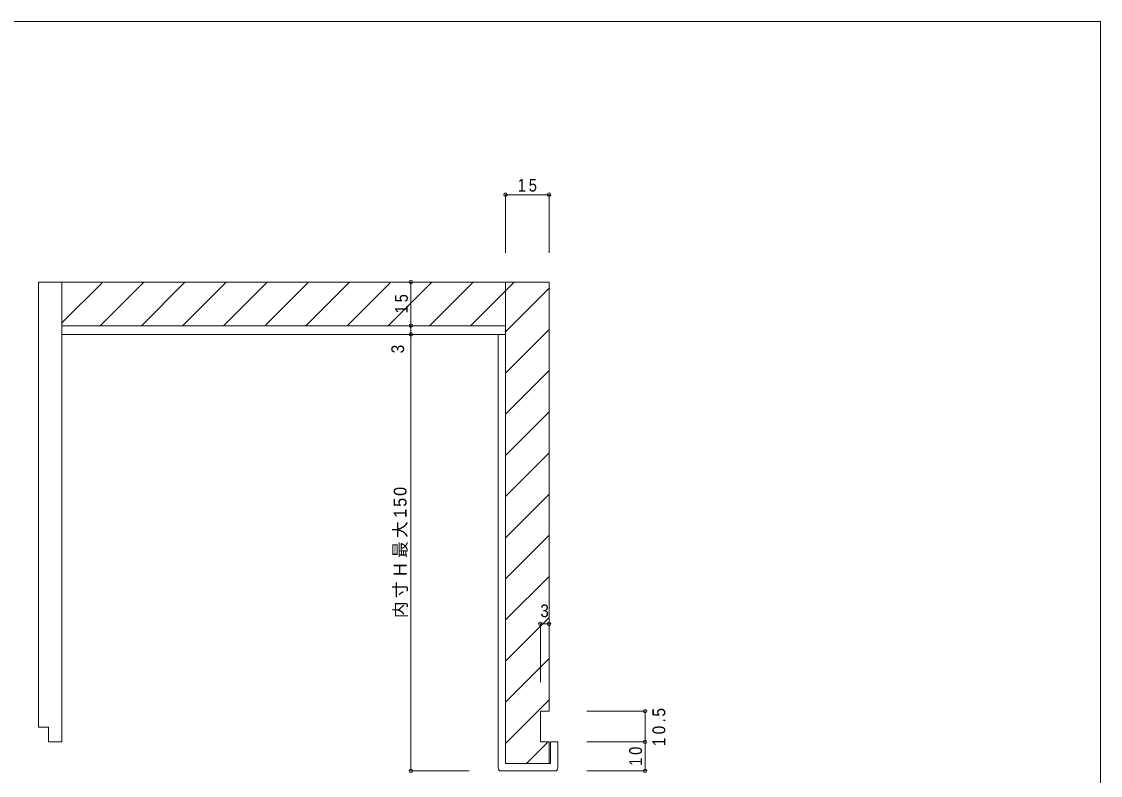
# Model space of a CAD drawing. Units: millimetres on the paper, with parts at other scales. Extents: x -141 to 141, y -98 to 98.
# Drawn here: x -44.4 to 141, y -32 to 97.5 of the extents above; entities that cross this region are included whole.
import ezdxf
from ezdxf.enums import TextEntityAlignment as Align

# ---------------------------------------------------------------- set-up
doc = ezdxf.new("R2010")
doc.units = ezdxf.units.MM
doc.header["$PDMODE"] = 32
doc.header["$PDSIZE"] = 0.6
for name, color, linetype, lineweight in [('4-0_ＫＢ製品', 2, 'Continuous', 9), ('4-1_躯体', 3, 'Continuous', 9), ('4-2_ハッチ', 7, 'Continuous', 9), ('4-3_寸法', 4, 'Continuous', 9), ('F-0_図面枠', 5, 'Continuous', 9)]:
    doc.layers.add(name, color=color, linetype=linetype, lineweight=lineweight)
doc.styles.add('HGｺﾞｼｯｸM', font='')
doc.styles.get('HGｺﾞｼｯｸM').set_extended_font_data('HGｺﾞｼｯｸM')

msp = doc.modelspace()

# ---------------------------------------------------------------- linework, layer by layer
at = {"layer": '4-0_ＫＢ製品'}
for p, q in [((-41.5, 52.75), (-41.5, -23.75)), ((-41.5, 52.75), (-37.5, 52.75)), ((-37.5, -26.25), (-37.5, 52.75)), ((38.75, 45.25), (-37.5, 45.25)), ((38.75, 43.75), (38.75, 45.25)), ((38.75, 43.75), (-37.5, 43.75)), ((38.75, 43.75), (37.5, 43.75)), ((37.5, -30.75), (37.5, 43.75)), ((-39.75, -23.75), (-41.5, -23.75)), ((-39.75, -26.25), (-39.75, -23.75)), ((-39.75, -26.25), (-37.5, -26.25)), ((47.75, -26.25), (46.5, -26.25)), ((46.5, -30), (46.5, -26.25)), ((47.75, -30.75), (47.75, -26.25)), ((38, -31.25), (47.25, -31.25))]:
    msp.add_line(p, q, dxfattribs=at)
msp.add_lwpolyline([(46.5, -30), (38.75, -30), (38.75, 43.75)], dxfattribs=at)
for centre, start, end in [((38, -30.75), 180, 270), ((47.25, -30.75), 270, 0)]:
    msp.add_arc(centre, 0.5, start, end, dxfattribs=at)
at = {"layer": '4-1_躯体'}
for p, q in [((-37.5, 45.25), (-37.5, 52.75)), ((38.75, 52.75), (-37.5, 52.75)), ((38.75, 45.25), (38.75, 52.75)), ((38.75, -30), (38.75, 52.75)), ((38.75, 52.75), (46.25, 52.75)), ((38.75, 45.25), (-37.5, 45.25)), ((46.25, -30), (46.25, -26.25)), ((46.25, -30), (38.75, -30))]:
    msp.add_line(p, q, dxfattribs=at)
for points in [[(46.25, 52.75), (46.25, -21), (44.75, -21)], [(46.25, -26.25), (44.75, -26.25), (44.75, -21)]]:
    msp.add_lwpolyline(points, dxfattribs=at)
at = {"layer": '4-2_ハッチ'}
for p, q in [((-37.5, 45.711), (-30.461, 52.75)), ((-30.89, 45.25), (-23.39, 52.75)), ((-23.819, 45.25), (-16.319, 52.75)), ((-16.747, 45.25), (-9.247, 52.75)), ((-9.676, 45.25), (-2.176, 52.75)), ((-2.605, 45.25), (4.895, 52.75)), ((4.466, 45.25), (11.966, 52.75)), ((11.537, 45.25), (19.037, 52.75)), ((18.608, 45.25), (26.108, 52.75)), ((25.679, 45.25), (33.179, 52.75)), ((32.75, 45.25), (40.25, 52.75)), ((38.75, 44.179), (46.25, 51.679)), ((38.75, 37.108), (46.25, 44.608)), ((38.75, 30.037), (46.25, 37.537)), ((38.75, 22.966), (46.25, 30.466)), ((38.75, 15.895), (46.25, 23.395)), ((38.75, 8.824), (46.25, 16.324)), ((38.75, 1.753), (46.25, 9.253)), ((38.75, -5.319), (46.25, 2.181)), ((38.75, -12.39), (46.25, -4.89)), ((38.75, -19.461), (46.25, -11.961)), ((38.75, -26.532), (46.25, -19.032)), ((42.353, -30), (46.103, -26.25))]:
    msp.add_line(p, q, dxfattribs=at)
at = {"layer": '4-3_寸法'}
for p, q in [((46.25, 67.75), (38.75, 67.75)), ((38.75, 67.75), (38.75, 57.75)), ((46.25, 67.75), (46.25, 57.75)), ((22.5, 45.25), (22.5, 52.75)), ((22.5, 52.75), (32.5, 52.75)), ((22.5, 43.75), (22.5, 45.25)), ((22.5, 45.25), (32.5, 45.25)), ((22.5, -31.25), (22.5, 43.75)), ((22.5, 43.75), (32.5, 43.75)), ((44.75, -6), (46.25, -6)), ((44.75, -6), (44.75, -16)), ((46.25, -6), (46.25, -16)), ((62.75, -21), (52.75, -21)), ((62.75, -26.25), (62.75, -21)), ((62.75, -26.25), (52.75, -26.25)), ((62.75, -31.25), (62.75, -26.25)), ((22.5, -31.25), (32.5, -31.25)), ((62.75, -31.25), (52.75, -31.25))]:
    msp.add_line(p, q, dxfattribs=at)
for p in [(38.75, 67.75), (46.25, 67.75), (22.5, 52.75), (22.5, 45.25), (22.5, 43.75), (44.75, -6), (46.25, -6), (62.75, -21), (62.75, -26.25), (22.5, -31.25), (62.75, -31.25)]:
    msp.add_point(p, dxfattribs=at)
at = {"layer": 'F-0_図面枠'}
for p, q in [((-141, 97.5), (141, 97.5)), ((141, 97.5), (141, -97.5))]:
    msp.add_line(p, q, dxfattribs=at)

# ---------------------------------------------------------------- texts
at = {"layer": '4-3_寸法', "color": 7, "style": 'HGｺﾞｼｯｸM', "width": 0.9}
msp.add_text('3', height=2.199, rotation=90, dxfattribs=at).set_placement((22, 40.5), align=Align.BOTTOM_LEFT)
msp.add_text('3', height=2.199, dxfattribs=at).set_placement((44.75, -5.5), align=Align.BOTTOM_LEFT)
at = {"layer": '4-3_寸法', "color": 7, "insert": (40.875, 68.25), "char_height": 2.199, "attachment_point": 7, "style": 'HGｺﾞｼｯｸM'}
msp.add_mtext('\\T1.36;\\W0.85;15', dxfattribs=at)
at = {"layer": '4-3_寸法', "color": 7, "char_height": 2.199, "attachment_point": 7, "rotation": 90, "style": 'HGｺﾞｼｯｸM'}
for s, insert in [('\\T1.36;\\W0.85;15', (22, 47.375)), ('\\T1.21;\\W0.95;内寸Ｈ最大150', (22, -5)), ('\\T1.38;\\W0.9;10.5', (66.25, -27)), ('\\T1.36;\\W0.85;10', (62.25, -30.375))]:
    msp.add_mtext(s, dxfattribs=dict(at, insert=insert))

doc.saveas('drawing.dxf')
